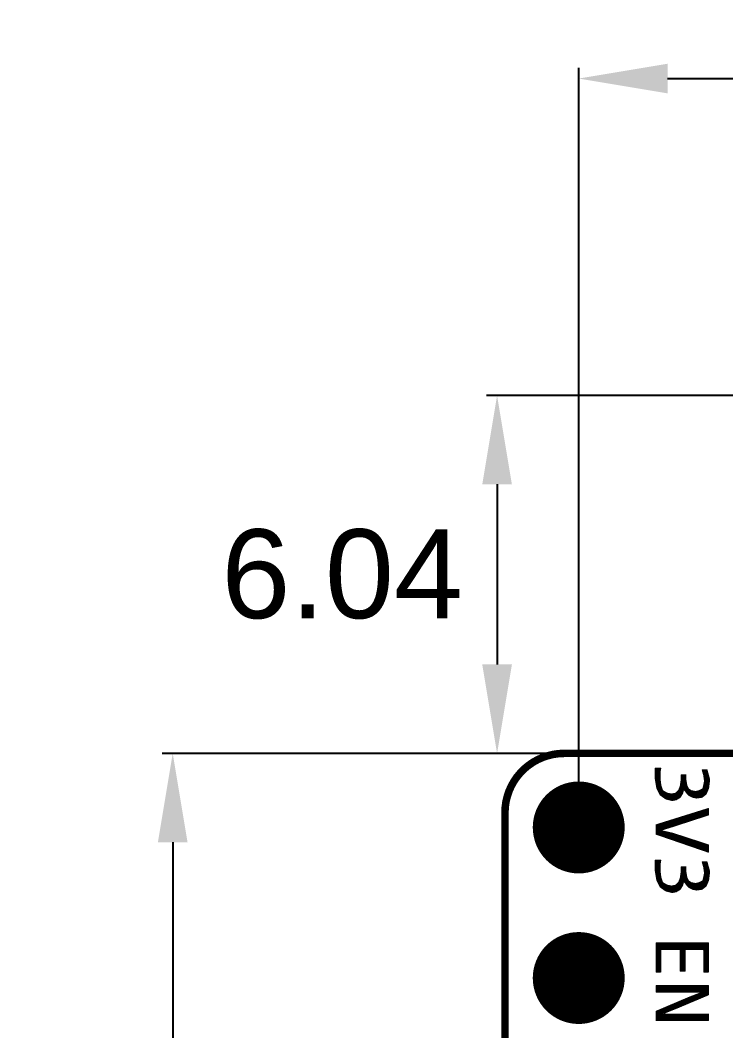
# Model space of a CAD drawing. Extents: x 491.8 to 537.2, y 395.3 to 465.5.
# Drawn here: x 491.82 to 503.73, y 443.58 to 460.63 of the extents above; entities that cross this region are included whole.
import ezdxf

# ---------------------------------------------------------------- set-up
doc = ezdxf.new("R2010")
doc.units = 0
doc.header["$MEASUREMENT"] = 0
doc.layers.get('0').update_dxf_attribs({"linetype": 'CONTINUOUS'})
doc.layers.get('Defpoints').update_dxf_attribs({"linetype": 'CONTINUOUS'})
doc.layers.add('SILKSCREENTOP_P', color=251, linetype='CONTINUOUS')
doc.styles.get("Standard").update_dxf_attribs({"font": 'arial.ttf'})
doc.dimstyles.get("Standard").update_dxf_attribs({"dimtxt": 1.5, "dimasz": 1.5, "dimexe": 0.18, "dimexo": 0, "dimgap": 0.5, "dimtad": 0, "dimtih": 1, "dimtoh": 1, "dimzin": 0, "dimdsep": 46, "dimtxsty": 'Standard', "dimcen": 0.09, "dimadec": 0, "dimazin": 0, "dimtfac": 1, "dimtofl": 0, "dimtmove": 2, "dimatfit": 3, "dimfxl": 1, "dimtolj": 1, "dimtzin": 0, "dimarcsym": 0})

# ---------------------------------------------------------------- blocks, each defined once
blk = doc.blocks.new('ROUND_1')
at = {"const_width": 0.0127}
blk.add_lwpolyline([(-0.00635, 0, 1), (0.00635, 0, 1)], format="xyb", close=True, dxfattribs=at)
blk = doc.blocks.new('ROUND_370')
at = {"const_width": 0.77546}
blk.add_lwpolyline([(-0.38773, 0, 1), (0.38773, 0, 1)], format="xyb", close=True, dxfattribs=at)
blk = doc.blocks.new('ROUND_17')
at = {"const_width": 0.0635}
blk.add_lwpolyline([(-0.03175, 0, 1), (0.03175, 0, 1)], format="xyb", close=True, dxfattribs=at)
blk = doc.blocks.new('*D53')
at = {"color": 0, "linetype": 'Continuous', "lineweight": -2}
for p, q in [((501.032, 448.26), (494.215, 448.26)), ((494.395, 446.76), (494.395, 425.396)), ((494.395, 401.5), (494.395, 422.864)), ((501.032, 400), (494.215, 400))]:
    blk.add_line(p, q, dxfattribs=at)
at = {"color": 0, "linetype": 'Continuous'}
for points in [[(494.145, 446.76), (494.645, 446.76), (494.395, 448.26)], [(494.145, 401.5), (494.645, 401.5), (494.395, 400)]]:
    blk.add_solid(points, dxfattribs=at)
at = {"layer": 'Defpoints', "color": 0, "linetype": 'Continuous'}
for p in [(501.032, 448.26), (494.395, 400), (501.032, 400)]:
    blk.add_point(p, dxfattribs=at)
at = {"color": 0, "linetype": 'Continuous', "insert": (494.395, 424.13), "char_height": 1.5, "attachment_point": 5}
blk.add_mtext('\\A1;48.26', dxfattribs=at)
blk = doc.blocks.new('*D58')
at = {"color": 0, "linetype": 'Continuous', "lineweight": -2}
for p, q in [((501.245, 447.01), (501.245, 459.825)), ((526.645, 447.01), (526.645, 459.825)), ((502.745, 459.645), (510.904, 459.645)), ((525.145, 459.645), (516.986, 459.645))]:
    blk.add_line(p, q, dxfattribs=at)
at = {"color": 0, "linetype": 'Continuous'}
for points in [[(502.745, 459.895), (502.745, 459.395), (501.245, 459.645)], [(525.145, 459.895), (525.145, 459.395), (526.645, 459.645)]]:
    blk.add_solid(points, dxfattribs=at)
at = {"layer": 'Defpoints', "color": 0, "linetype": 'Continuous'}
for p in [(526.645, 459.645), (501.245, 447.01), (526.645, 447.01)]:
    blk.add_point(p, dxfattribs=at)
at = {"color": 0, "linetype": 'Continuous', "insert": (513.945, 459.645), "char_height": 1.5, "attachment_point": 5}
blk.add_mtext('\\A1;25.40', dxfattribs=at)
blk = doc.blocks.new('*D59')
at = {"color": 0, "linetype": 'Continuous', "lineweight": -2}
for p, q in [((505.032, 454.3), (499.687, 454.3)), ((499.867, 452.8), (499.867, 449.76)), ((501.032, 448.26), (499.687, 448.26))]:
    blk.add_line(p, q, dxfattribs=at)
at = {"color": 0, "linetype": 'Continuous'}
for points in [[(499.617, 452.8), (500.117, 452.8), (499.867, 454.3)], [(499.617, 449.76), (500.117, 449.76), (499.867, 448.26)]]:
    blk.add_solid(points, dxfattribs=at)
at = {"layer": 'Defpoints', "color": 0, "linetype": 'Continuous'}
for p in [(505.032, 454.3), (499.867, 448.26), (501.032, 448.26)]:
    blk.add_point(p, dxfattribs=at)
at = {"color": 0, "linetype": 'Continuous', "insert": (497.254, 451.28), "char_height": 1.5, "attachment_point": 5}
blk.add_mtext('\\A1;6.04', dxfattribs=at)

msp = doc.modelspace()

# ---------------------------------------------------------------- linework, layer by layer
at = {"const_width": 0.127}
msp.add_lwpolyline([(501.000014, 448.259962, 0.4142136), (500.000016, 447.259964)], format="xyb", dxfattribs=at)
for points in [[(501.000014, 448.259962), (526.940018, 448.259962)], [(500.000016, 400.99996), (500.000016, 447.259964)]]:
    msp.add_lwpolyline(points, dxfattribs=at)
at = {"layer": 'SILKSCREENTOP_P', "const_width": 0.0254}
for points in [[(502.623836, 448.007486), (502.538492, 448.007486)], [(502.538492, 448.007486), (502.538492, 447.837814)], [(502.539, 447.835274), (502.539, 448.007486)], [(502.5644, 447.682874), (502.5644, 448.007486)], [(502.5898, 447.624454), (502.5898, 448.007486)], [(502.611898, 447.93535), (502.612152, 447.937636)], [(502.611898, 447.836544), (502.611898, 447.93535)], [(502.612152, 447.937636), (502.623836, 448.007486)], [(502.6152, 447.955924), (502.6152, 448.007486)], [(503.049286, 447.894456), (502.976134, 447.894456)], [(502.976134, 447.894456), (502.976134, 447.80835)], [(502.9962, 447.597276), (502.9962, 447.894456)], [(503.0216, 447.651632), (503.0216, 447.894456)], [(503.047, 447.623946), (503.047, 447.894456)], [(503.049286, 447.80835), (503.049286, 447.894456)], [(503.404886, 447.979292), (503.333004, 447.979292)], [(503.333004, 447.979292), (503.356626, 447.896488)], [(503.3518, 447.913252), (503.3518, 447.979292)], [(503.356626, 447.896488), (503.35688, 447.894964)], [(503.35688, 447.894964), (503.371104, 447.796158)], [(503.3772, 447.566034), (503.3772, 447.979292)], [(503.4026, 447.60515), (503.4026, 447.979292)], [(503.41657, 447.932302), (503.404886, 447.979292)], [(503.417078, 447.93154), (503.41657, 447.932302)], [(503.430794, 447.88963), (503.417078, 447.93154)], [(503.428, 447.664332), (503.428, 447.898266)], [(503.44451, 447.83502), (503.430794, 447.88963)], [(502.538492, 447.837814), (502.566432, 447.67119)], [(502.612152, 447.83502), (502.611898, 447.836544)], [(502.626122, 447.722244), (502.612152, 447.83502)], [(502.6152, 447.573654), (502.6152, 447.810128)], [(502.62663, 447.719704), (502.626122, 447.722244)], [(502.655078, 447.635122), (502.62663, 447.719704)], [(502.960894, 447.704972), (502.9327, 447.63436)], [(502.96191, 447.707766), (502.960894, 447.704972)], [(502.97588, 447.806572), (502.96191, 447.707766)], [(502.9708, 447.54927), (502.9708, 447.771012)], [(502.976134, 447.80835), (502.97588, 447.806572)], [(503.04954, 447.806318), (503.049286, 447.80835)], [(503.063764, 447.721736), (503.04954, 447.806318)], [(503.06478, 447.71818), (503.063764, 447.721736)], [(503.092974, 447.661538), (503.06478, 447.71818)], [(503.0724, 447.590418), (503.0724, 447.70294)], [(503.356626, 447.72072), (503.342656, 447.664332)], [(503.35688, 447.721228), (503.356626, 447.72072)], [(503.37085, 447.79184), (503.35688, 447.721228)], [(503.371104, 447.79438), (503.37085, 447.79184)], [(503.371104, 447.796158), (503.371104, 447.79438)], [(503.430794, 447.670682), (503.44451, 447.780918)], [(503.44451, 447.780918), (503.44451, 447.83502)], [(502.566432, 447.67119), (502.620534, 447.562986)], [(502.620534, 447.562986), (502.714768, 447.495676)], [(502.6406, 447.548508), (502.6406, 447.678048)], [(502.660412, 447.628264), (502.655078, 447.635122)], [(502.731024, 447.585846), (502.660412, 447.628264)], [(502.666, 447.530474), (502.666, 447.624962)], [(502.6914, 447.512186), (502.6914, 447.609722)], [(502.7168, 447.495168), (502.7168, 447.594482)], [(502.735088, 447.584322), (502.731024, 447.585846)], [(502.8057, 447.570098), (502.735088, 447.584322)], [(502.7422, 447.488818), (502.7422, 447.582798)], [(502.7676, 447.482468), (502.7676, 447.577718)], [(502.793, 447.476118), (502.793, 447.572638)], [(502.810526, 447.570098), (502.8057, 447.570098)], [(502.881138, 447.584322), (502.810526, 447.570098)], [(502.8184, 447.469768), (502.8184, 447.571876)], [(502.8438, 447.472816), (502.8438, 447.576956)], [(502.8692, 447.477896), (502.8692, 447.582036)], [(502.887742, 447.587878), (502.881138, 447.584322)], [(502.929906, 447.630042), (502.887742, 447.587878)], [(502.8946, 447.48577), (502.8946, 447.594736)], [(502.92, 447.50101), (502.92, 447.620136)], [(502.9327, 447.63436), (502.929906, 447.630042)], [(502.9454, 447.51625), (502.9454, 447.665856)], [(502.954036, 447.52133), (502.993914, 447.587624)], [(502.993914, 447.587624), (503.007376, 447.642234)], [(503.007376, 447.642234), (503.029982, 447.646806)], [(503.029982, 447.646806), (503.071638, 447.590926)], [(503.071638, 447.590926), (503.112024, 447.550794)], [(503.097292, 447.656712), (503.092974, 447.661538)], [(503.13971, 447.628518), (503.097292, 447.656712)], [(503.0978, 447.565018), (503.0978, 447.656458)], [(503.112024, 447.550794), (503.16511, 447.524124)], [(503.1232, 447.545206), (503.1232, 447.63944)], [(503.144282, 447.62674), (503.13971, 447.628518)], [(503.214894, 447.612516), (503.144282, 447.62674)], [(503.1486, 447.532506), (503.1486, 447.625724)], [(503.174, 447.522346), (503.174, 447.620644)], [(503.1994, 447.517266), (503.1994, 447.615564)], [(503.220482, 447.61277), (503.214894, 447.612516)], [(503.27687, 447.62674), (503.220482, 447.61277)], [(503.2248, 447.512186), (503.2248, 447.613786)], [(503.2502, 447.513456), (503.2502, 447.620136)], [(503.2756, 447.517012), (503.2756, 447.626486)], [(503.27941, 447.627756), (503.27687, 447.62674)], [(503.335798, 447.65595), (503.27941, 447.627756)], [(503.301, 447.520822), (503.301, 447.638424)], [(503.324876, 447.524124), (503.390408, 447.576448)], [(503.3264, 447.525394), (503.3264, 447.651124)], [(503.342656, 447.664332), (503.335798, 447.65595)], [(503.3518, 447.545714), (503.3518, 447.701162)], [(503.390408, 447.576448), (503.430794, 447.670682)], [(502.714768, 447.495676), (502.822464, 447.468752)], [(502.822464, 447.468752), (502.88825, 447.481706)], [(502.88825, 447.481706), (502.954036, 447.52133)], [(503.16511, 447.524124), (503.231912, 447.510916)], [(503.231912, 447.510916), (503.324876, 447.524124)], [(503.430286, 447.325496), (502.552716, 447.051176)], [(502.832624, 447.030348), (503.430286, 447.224912)], [(503.0216, 447.091816), (503.0216, 447.197734)], [(503.047, 447.100198), (503.047, 447.205608)], [(503.0724, 447.108326), (503.0724, 447.213736)], [(503.0978, 447.116708), (503.0978, 447.22161)], [(503.1232, 447.12509), (503.1232, 447.229484)], [(503.1486, 447.133218), (503.1486, 447.237358)], [(503.174, 447.1416), (503.174, 447.245486)], [(503.1994, 447.149728), (503.1994, 447.25336)], [(503.2248, 447.15811), (503.2248, 447.261234)], [(503.2502, 447.166238), (503.2502, 447.269108)], [(503.2756, 447.17462), (503.2756, 447.277236)], [(503.301, 447.182748), (503.301, 447.28511)], [(503.3264, 447.19113), (503.3264, 447.292984)], [(503.3518, 447.199512), (503.3518, 447.300858)], [(503.3772, 447.20764), (503.3772, 447.308986)], [(503.4026, 447.216022), (503.4026, 447.31686)], [(503.428, 447.22415), (503.428, 447.324734)], [(503.430286, 447.224912), (503.430286, 447.325496)], [(502.552716, 447.051176), (502.552716, 446.9003)], [(502.5644, 446.896236), (502.5644, 447.054986)], [(502.5898, 446.8876), (502.5898, 447.06286)], [(502.6152, 446.87871), (502.6152, 447.070734)], [(502.6406, 446.96507), (502.6406, 447.078608)], [(502.649236, 446.97396), (502.832624, 447.030348)], [(502.666, 446.97904), (502.666, 447.086736)], [(502.6914, 446.986914), (502.6914, 447.09461)], [(502.7168, 446.994788), (502.7168, 447.102484)], [(502.7422, 447.002662), (502.7422, 447.110358)], [(502.7676, 447.010282), (502.7676, 447.118486)], [(502.793, 447.018156), (502.793, 447.12636)], [(502.8184, 447.02603), (502.8184, 447.134234)], [(502.8438, 447.033904), (502.8438, 447.142108)], [(502.8692, 447.042286), (502.8692, 447.150236)], [(502.8946, 447.050668), (502.8946, 447.15811)], [(502.92, 447.058796), (502.92, 447.165984)], [(502.9454, 447.067178), (502.9454, 447.173858)], [(502.9708, 447.075306), (502.9708, 447.181986)], [(502.9962, 447.083688), (502.9962, 447.18986)], [(502.552716, 446.9003), (503.430286, 446.598548)], [(502.6406, 446.870074), (502.6406, 446.958466)], [(502.649998, 446.949322), (502.649236, 446.97396)], [(502.832878, 446.907158), (502.649998, 446.949322)], [(502.666, 446.861438), (502.666, 446.945766)], [(502.6914, 446.852548), (502.6914, 446.939924)], [(502.7168, 446.843912), (502.7168, 446.934082)], [(502.7422, 446.835022), (502.7422, 446.92824)], [(502.7676, 446.826386), (502.7676, 446.922398)], [(502.793, 446.81775), (502.793, 446.916302)], [(502.8184, 446.80886), (502.8184, 446.91046)], [(503.430286, 446.712594), (502.832878, 446.907158)], [(502.8438, 446.800224), (502.8438, 446.903602)], [(502.8692, 446.791588), (502.8692, 446.895474)], [(502.8946, 446.782698), (502.8946, 446.887092)], [(502.92, 446.774062), (502.92, 446.878964)], [(502.9454, 446.765172), (502.9454, 446.870582)], [(502.9708, 446.756536), (502.9708, 446.8622)], [(502.9962, 446.7479), (502.9962, 446.854072)], [(503.0216, 446.73901), (503.0216, 446.84569)], [(503.047, 446.730374), (503.047, 446.837562)], [(503.0724, 446.721738), (503.0724, 446.82918)], [(503.0978, 446.712848), (503.0978, 446.821052)], [(503.1232, 446.704212), (503.1232, 446.81267)], [(503.1486, 446.695322), (503.1486, 446.804542)], [(503.174, 446.686686), (503.174, 446.79616)], [(503.1994, 446.67805), (503.1994, 446.787778)], [(503.2248, 446.66916), (503.2248, 446.77965)], [(503.2502, 446.660524), (503.2502, 446.771268)], [(503.2756, 446.651888), (503.2756, 446.76314)], [(503.301, 446.642998), (503.301, 446.754758)], [(503.3264, 446.634362), (503.3264, 446.74663)], [(503.3518, 446.625472), (503.3518, 446.738248)], [(503.3772, 446.616836), (503.3772, 446.729866)], [(503.4026, 446.6082), (503.4026, 446.721738)], [(503.428, 446.59931), (503.428, 446.713356)], [(503.430286, 446.598548), (503.430286, 446.712594)], [(502.623836, 446.455292), (502.538492, 446.455292)], [(502.538492, 446.455292), (502.538492, 446.28562)], [(502.539, 446.28308), (502.539, 446.455292)], [(502.5644, 446.13068), (502.5644, 446.455292)], [(502.5898, 446.072006), (502.5898, 446.455292)], [(502.611898, 446.383156), (502.612152, 446.385188)], [(502.611898, 446.28435), (502.611898, 446.383156)], [(502.612152, 446.385188), (502.623836, 446.455292)], [(502.6152, 446.40373), (502.6152, 446.455292)], [(503.049286, 446.342262), (502.976134, 446.342262)], [(502.976134, 446.342262), (502.976134, 446.256156)], [(502.9962, 446.044828), (502.9962, 446.342262)], [(503.0216, 446.099438), (503.0216, 446.342262)], [(503.047, 446.071752), (503.047, 446.342262)], [(503.049286, 446.256156), (503.049286, 446.342262)], [(503.404886, 446.426844), (503.333004, 446.426844)], [(503.333004, 446.426844), (503.356626, 446.344294)], [(503.3518, 446.361058), (503.3518, 446.426844)], [(503.356626, 446.344294), (503.35688, 446.34277)], [(503.35688, 446.34277), (503.371104, 446.243964)], [(503.3772, 446.01384), (503.3772, 446.426844)], [(503.4026, 446.052702), (503.4026, 446.426844)], [(503.41657, 446.380108), (503.404886, 446.426844)], [(503.417078, 446.379092), (503.41657, 446.380108)], [(503.430794, 446.337436), (503.417078, 446.379092)], [(503.428, 446.112138), (503.428, 446.346072)], [(502.538492, 446.28562), (502.566432, 446.118996)], [(502.612152, 446.282826), (502.611898, 446.28435)], [(502.626122, 446.17005), (502.612152, 446.282826)], [(502.6152, 446.021206), (502.6152, 446.25768)], [(502.62663, 446.16751), (502.626122, 446.17005)], [(502.655078, 446.082928), (502.62663, 446.16751)], [(502.97588, 446.254378), (502.96191, 446.155572)], [(502.9708, 445.997076), (502.9708, 446.218564)], [(502.976134, 446.256156), (502.97588, 446.254378)], [(503.04954, 446.254124), (503.049286, 446.256156)], [(503.063764, 446.169542), (503.04954, 446.254124)], [(503.06478, 446.165986), (503.063764, 446.169542)], [(503.356626, 446.168526), (503.342656, 446.112138)], [(503.35688, 446.169034), (503.356626, 446.168526)], [(503.37085, 446.239646), (503.35688, 446.169034)], [(503.371104, 446.242186), (503.37085, 446.239646)], [(503.371104, 446.243964), (503.371104, 446.242186)], [(503.44451, 446.282826), (503.430794, 446.337436)], [(503.430794, 446.118488), (503.44451, 446.228724)], [(503.44451, 446.228724), (503.44451, 446.282826)], [(502.566432, 446.118996), (502.620534, 446.010792)], [(502.620534, 446.010792), (502.714768, 445.943482)], [(502.6406, 445.996314), (502.6406, 446.125854)], [(502.660412, 446.07607), (502.655078, 446.082928)], [(502.731024, 446.033652), (502.660412, 446.07607)], [(502.666, 445.97828), (502.666, 446.072768)], [(502.6914, 445.959992), (502.6914, 446.057528)], [(502.7168, 445.942974), (502.7168, 446.042288)], [(502.735088, 446.032128), (502.731024, 446.033652)], [(502.8057, 446.017904), (502.735088, 446.032128)], [(502.7422, 445.936624), (502.7422, 446.030604)], [(502.7676, 445.930274), (502.7676, 446.025524)], [(502.793, 445.923924), (502.793, 446.020444)], [(502.810526, 446.017904), (502.8057, 446.017904)], [(502.881138, 446.032128), (502.810526, 446.017904)], [(502.8184, 445.917574), (502.8184, 446.019428)], [(502.8438, 445.920622), (502.8438, 446.024508)], [(502.8692, 445.925702), (502.8692, 446.029588)], [(502.887742, 446.035684), (502.881138, 446.032128)], [(502.929906, 446.077848), (502.887742, 446.035684)], [(502.8946, 445.933576), (502.8946, 446.042542)], [(502.92, 445.948816), (502.92, 446.067942)], [(502.9327, 446.082166), (502.929906, 446.077848)], [(502.960894, 446.152778), (502.9327, 446.082166)], [(502.9454, 445.964056), (502.9454, 446.113662)], [(502.954036, 445.969136), (502.993914, 446.03543)], [(502.96191, 446.155572), (502.960894, 446.152778)], [(502.993914, 446.03543), (503.007376, 446.09004)], [(503.007376, 446.09004), (503.029982, 446.094612)], [(503.029982, 446.094612), (503.071638, 446.038732)], [(503.092974, 446.109344), (503.06478, 446.165986)], [(503.071638, 446.038732), (503.112024, 445.9986)], [(503.0724, 446.038224), (503.0724, 446.150746)], [(503.097292, 446.104518), (503.092974, 446.109344)], [(503.13971, 446.076324), (503.097292, 446.104518)], [(503.0978, 446.012824), (503.0978, 446.104264)], [(503.112024, 445.9986), (503.16511, 445.97193)], [(503.1232, 445.993012), (503.1232, 446.087246)], [(503.144282, 446.074546), (503.13971, 446.076324)], [(503.214894, 446.060322), (503.144282, 446.074546)], [(503.1486, 445.980312), (503.1486, 446.07353)], [(503.174, 445.970152), (503.174, 446.06845)], [(503.1994, 445.965072), (503.1994, 446.06337)], [(503.220482, 446.060576), (503.214894, 446.060322)], [(503.27687, 446.074546), (503.220482, 446.060576)], [(503.2248, 445.959992), (503.2248, 446.061592)], [(503.2502, 445.961262), (503.2502, 446.067942)], [(503.2756, 445.964818), (503.2756, 446.074292)], [(503.27941, 446.075562), (503.27687, 446.074546)], [(503.335798, 446.103756), (503.27941, 446.075562)], [(503.301, 445.968628), (503.301, 446.08623)], [(503.324876, 445.97193), (503.390408, 446.024254)], [(503.3264, 445.9732), (503.3264, 446.09893)], [(503.342656, 446.112138), (503.335798, 446.103756)], [(503.3518, 445.99352), (503.3518, 446.148968)], [(503.390408, 446.024254), (503.430794, 446.118488)], [(502.714768, 445.943482), (502.822464, 445.916558)], [(502.822464, 445.916558), (502.88825, 445.929512)], [(502.88825, 445.929512), (502.954036, 445.969136)], [(503.16511, 445.97193), (503.231912, 445.958722)], [(503.231912, 445.958722), (503.324876, 445.97193)], [(503.430286, 445.058292), (502.552716, 445.058292)], [(502.552716, 445.058292), (502.552716, 444.575692)], [(502.5644, 444.575692), (502.5644, 445.058292)], [(502.5898, 444.575692), (502.5898, 445.058292)], [(502.6152, 444.575692), (502.6152, 445.058292)], [(502.6406, 444.956692), (502.6406, 445.058292)], [(502.666, 444.956692), (502.666, 445.058292)], [(502.6914, 444.956692), (502.6914, 445.058292)], [(502.7168, 444.956692), (502.7168, 445.058292)], [(502.7422, 444.956692), (502.7422, 445.058292)], [(502.7676, 444.956692), (502.7676, 445.058292)], [(502.793, 444.956692), (502.793, 445.058292)], [(502.8184, 444.956692), (502.8184, 445.058292)], [(502.8438, 444.956692), (502.8438, 445.058292)], [(502.8692, 444.956692), (502.8692, 445.058292)], [(502.8946, 444.956692), (502.8946, 445.058292)], [(502.92, 444.956692), (502.92, 445.058292)], [(502.9454, 444.956692), (502.9454, 445.058292)], [(502.9708, 444.589662), (502.9708, 445.058292)], [(502.9962, 444.589662), (502.9962, 445.058292)], [(503.0216, 444.589662), (503.0216, 445.058292)], [(503.047, 444.956438), (503.047, 445.058292)], [(503.0724, 444.956692), (503.0724, 445.058292)], [(503.0978, 444.956692), (503.0978, 445.058292)], [(503.1232, 444.956692), (503.1232, 445.058292)], [(503.1486, 444.956692), (503.1486, 445.058292)], [(503.174, 444.956692), (503.174, 445.058292)], [(503.1994, 444.956692), (503.1994, 445.058292)], [(503.2248, 444.956692), (503.2248, 445.058292)], [(503.2502, 444.956692), (503.2502, 445.058292)], [(503.2756, 444.956692), (503.2756, 445.058292)], [(503.301, 444.956692), (503.301, 445.058292)], [(503.3264, 444.956692), (503.3264, 445.058292)], [(503.3518, 444.954152), (503.3518, 445.058292)], [(503.3772, 444.575692), (503.3772, 445.058292)], [(503.4026, 444.575692), (503.4026, 445.058292)], [(503.428, 444.575692), (503.428, 445.058292)], [(503.430286, 444.575692), (503.430286, 445.058292)], [(502.626122, 444.943992), (502.638822, 444.956692)], [(502.626122, 444.575692), (502.626122, 444.943992)], [(502.638822, 444.956692), (502.94921, 444.956692)], [(502.94921, 444.956692), (502.96191, 444.943992)], [(502.96191, 444.943992), (502.96191, 444.589662)], [(503.035316, 444.943992), (503.048016, 444.956692)], [(503.035316, 444.589662), (503.035316, 444.943992)], [(503.048016, 444.956692), (503.344434, 444.956692)], [(503.344434, 444.956692), (503.357134, 444.943992)], [(503.357134, 444.943992), (503.357134, 444.575692)], [(502.552716, 444.575692), (502.626122, 444.575692)], [(502.96191, 444.589662), (503.035316, 444.589662)], [(503.357134, 444.575692), (503.430286, 444.575692)], [(503.430286, 444.338456), (502.552716, 444.338456)], [(502.552716, 444.338456), (502.552716, 444.236856)], [(502.5644, 444.236856), (502.5644, 444.338456)], [(502.5898, 444.236856), (502.5898, 444.338456)], [(502.6152, 444.236856), (502.6152, 444.338456)], [(502.6406, 444.236856), (502.6406, 444.338456)], [(502.666, 444.236856), (502.666, 444.338456)], [(502.6914, 444.236856), (502.6914, 444.338456)], [(502.7168, 444.236856), (502.7168, 444.338456)], [(502.7422, 444.236856), (502.7422, 444.338456)], [(502.7676, 444.236856), (502.7676, 444.338456)], [(502.793, 444.236856), (502.793, 444.338456)], [(502.8184, 444.236856), (502.8184, 444.338456)], [(502.8438, 444.236856), (502.8438, 444.338456)], [(502.8692, 444.236856), (502.8692, 444.338456)], [(502.8946, 444.236856), (502.8946, 444.338456)], [(502.92, 444.236856), (502.92, 444.338456)], [(502.9454, 444.236856), (502.9454, 444.338456)], [(502.9708, 444.236856), (502.9708, 444.338456)], [(502.9962, 444.236856), (502.9962, 444.338456)], [(503.0216, 444.236856), (503.0216, 444.338456)], [(503.047, 444.236856), (503.047, 444.338456)], [(503.0724, 444.236856), (503.0724, 444.338456)], [(503.0978, 444.236856), (503.0978, 444.338456)], [(503.1232, 444.236856), (503.1232, 444.338456)], [(503.1486, 444.236856), (503.1486, 444.338456)], [(503.174, 444.236856), (503.174, 444.338456)], [(503.1994, 444.236856), (503.1994, 444.338456)], [(503.2248, 444.236856), (503.2248, 444.338456)], [(503.2502, 444.236856), (503.2502, 444.338456)], [(503.2756, 444.236856), (503.2756, 444.338456)], [(503.301, 444.135764), (503.301, 444.338456)], [(503.3264, 444.146432), (503.3264, 444.338456)], [(503.3518, 444.1571), (503.3518, 444.338456)], [(503.3772, 444.168022), (503.3772, 444.338456)], [(503.4026, 444.17869), (503.4026, 444.338456)], [(503.428, 444.189358), (503.428, 444.338456)], [(503.430286, 444.190374), (503.430286, 444.338456)], [(502.552716, 444.236856), (503.287792, 444.236856)], [(503.10923, 444.14186), (502.552716, 443.905386)], [(502.901966, 443.96787), (503.430286, 444.190374)], [(503.0724, 444.039498), (503.0724, 444.126366)], [(503.0978, 444.050166), (503.0978, 444.137034)], [(503.292364, 444.212472), (503.10923, 444.14186)], [(503.1232, 444.061088), (503.1232, 444.147194)], [(503.1486, 444.071756), (503.1486, 444.1571)], [(503.174, 444.082424), (503.174, 444.166752)], [(503.1994, 444.093092), (503.1994, 444.176658)], [(503.2248, 444.10376), (503.2248, 444.18631)], [(503.2502, 444.114428), (503.2502, 444.196216)], [(503.2756, 444.125096), (503.2756, 444.205868)], [(503.287792, 444.236856), (503.292364, 444.212472)], [(502.666, 443.75705), (502.666, 443.953646)], [(502.690384, 443.883288), (502.901966, 443.96787)], [(502.6914, 443.883542), (502.6914, 443.964314)], [(502.7168, 443.893702), (502.7168, 443.975236)], [(502.7422, 443.903862), (502.7422, 443.985904)], [(502.7676, 443.914022), (502.7676, 443.996826)], [(502.793, 443.924182), (502.793, 444.007494)], [(502.8184, 443.934342), (502.8184, 444.018416)], [(502.8438, 443.944502), (502.8438, 444.029084)], [(502.8692, 443.954662), (502.8692, 444.040006)], [(502.8946, 443.964822), (502.8946, 444.050674)], [(502.92, 443.97549), (502.92, 444.061596)], [(502.9454, 443.986158), (502.9454, 444.072264)], [(502.9708, 443.996826), (502.9708, 444.083186)], [(502.9962, 444.007494), (502.9962, 444.093854)], [(503.0216, 444.018162), (503.0216, 444.104776)], [(503.047, 444.02883), (503.047, 444.115444)], [(502.552716, 443.905386), (502.552716, 443.75705)], [(502.5644, 443.75705), (502.5644, 443.910466)], [(502.5898, 443.75705), (502.5898, 443.921134)], [(502.6152, 443.75705), (502.6152, 443.932056)], [(502.6406, 443.75705), (502.6406, 443.942724)], [(502.69521, 443.85865), (502.690384, 443.883288)], [(502.6914, 443.75705), (502.6914, 443.859412)], [(503.430286, 443.85865), (502.69521, 443.85865)], [(502.7168, 443.75705), (502.7168, 443.85865)], [(502.7422, 443.75705), (502.7422, 443.85865)], [(502.7676, 443.75705), (502.7676, 443.85865)], [(502.793, 443.75705), (502.793, 443.85865)], [(502.8184, 443.75705), (502.8184, 443.85865)], [(502.8438, 443.75705), (502.8438, 443.85865)], [(502.8692, 443.75705), (502.8692, 443.85865)], [(502.8946, 443.75705), (502.8946, 443.85865)], [(502.92, 443.75705), (502.92, 443.85865)], [(502.9454, 443.75705), (502.9454, 443.85865)], [(502.9708, 443.75705), (502.9708, 443.85865)], [(502.9962, 443.75705), (502.9962, 443.85865)], [(503.0216, 443.75705), (503.0216, 443.85865)], [(503.047, 443.75705), (503.047, 443.85865)], [(503.0724, 443.75705), (503.0724, 443.85865)], [(503.0978, 443.75705), (503.0978, 443.85865)], [(503.1232, 443.75705), (503.1232, 443.85865)], [(503.1486, 443.75705), (503.1486, 443.85865)], [(503.174, 443.75705), (503.174, 443.85865)], [(503.1994, 443.75705), (503.1994, 443.85865)], [(503.2248, 443.75705), (503.2248, 443.85865)], [(503.2502, 443.75705), (503.2502, 443.85865)], [(503.2756, 443.75705), (503.2756, 443.85865)], [(503.301, 443.75705), (503.301, 443.85865)], [(503.3264, 443.75705), (503.3264, 443.85865)], [(503.3518, 443.75705), (503.3518, 443.85865)], [(503.3772, 443.75705), (503.3772, 443.85865)], [(503.4026, 443.75705), (503.4026, 443.85865)], [(503.428, 443.75705), (503.428, 443.85865)], [(503.430286, 443.75705), (503.430286, 443.85865)], [(502.552716, 443.75705), (503.430286, 443.75705)]]:
    msp.add_lwpolyline(points, dxfattribs=at)

# ---------------------------------------------------------------- block references
for name, p in [('ROUND_17', (501.000014, 448.259962)), ('ROUND_17', (501.000014, 448.259962)), ('ROUND_370', (501.244616, 447.010282)), ('ROUND_17', (500.000016, 447.259964)), ('ROUND_17', (500.000016, 447.259964)), ('ROUND_370', (501.244616, 444.470282))]:
    msp.add_blockref(name, p)
at = {"layer": 'SILKSCREENTOP_P'}
for p in [(502.538492, 448.007486), (502.539, 448.007486), (502.5644, 448.007486), (502.5898, 448.007486), (502.611898, 447.93535), (502.612152, 447.937636), (502.6152, 448.007486), (502.6152, 447.955924), (502.623836, 448.007486), (502.976134, 447.894456), (502.9962, 447.894456), (503.0216, 447.894456), (503.047, 447.894456), (503.049286, 447.894456), (503.333004, 447.979292), (503.3518, 447.979292), (503.3518, 447.913252), (503.356626, 447.896488), (503.35688, 447.894964), (503.3772, 447.979292), (503.4026, 447.979292), (503.404886, 447.979292), (503.41657, 447.932302), (503.417078, 447.93154), (503.428, 447.898266), (503.430794, 447.88963), (502.538492, 447.837814), (502.539, 447.835274), (502.611898, 447.836544), (502.612152, 447.83502), (502.6152, 447.810128), (502.626122, 447.722244), (502.62663, 447.719704), (502.960894, 447.704972), (502.96191, 447.707766), (502.9708, 447.771012), (502.97588, 447.806572), (502.976134, 447.80835), (503.049286, 447.80835), (503.04954, 447.806318), (503.063764, 447.721736), (503.06478, 447.71818), (503.0724, 447.70294), (503.356626, 447.72072), (503.35688, 447.721228), (503.37085, 447.79184), (503.371104, 447.796158), (503.371104, 447.79438), (503.44451, 447.83502), (503.44451, 447.83502), (503.44451, 447.780918), (502.5644, 447.682874), (502.566432, 447.67119), (502.5898, 447.624454), (502.6152, 447.573654), (502.620534, 447.562986), (502.6406, 447.678048), (502.6406, 447.548508), (502.655078, 447.635122), (502.660412, 447.628264), (502.666, 447.624962), (502.6914, 447.609722), (502.7168, 447.594482), (502.731024, 447.585846), (502.735088, 447.584322), (502.7422, 447.582798), (502.7676, 447.577718), (502.793, 447.572638), (502.8057, 447.570098), (502.810526, 447.570098), (502.8184, 447.571876), (502.8438, 447.576956), (502.8692, 447.582036), (502.881138, 447.584322), (502.887742, 447.587878), (502.8946, 447.594736), (502.92, 447.620136), (502.929906, 447.630042), (502.9327, 447.63436), (502.9454, 447.665856), (502.9708, 447.54927), (502.993914, 447.587624), (502.9962, 447.597276), (503.007376, 447.642234), (503.0216, 447.651632), (503.029982, 447.646806), (503.047, 447.623946), (503.071638, 447.590926), (503.0724, 447.590418), (503.092974, 447.661538), (503.097292, 447.656712), (503.0978, 447.656458), (503.0978, 447.565018), (503.112024, 447.550794), (503.1232, 447.63944), (503.1232, 447.545206), (503.13971, 447.628518), (503.144282, 447.62674), (503.1486, 447.625724), (503.1486, 447.532506), (503.174, 447.620644), (503.1994, 447.615564), (503.214894, 447.612516), (503.220482, 447.61277), (503.2248, 447.613786), (503.2502, 447.620136), (503.2756, 447.626486), (503.27687, 447.62674), (503.27941, 447.627756), (503.301, 447.638424), (503.3264, 447.651124), (503.335798, 447.65595), (503.342656, 447.664332), (503.3518, 447.701162), (503.3518, 447.545714), (503.3772, 447.566034), (503.390408, 447.576448), (503.4026, 447.60515), (503.428, 447.664332), (503.430794, 447.670682), (502.666, 447.530474), (502.6914, 447.512186), (502.714768, 447.495676), (502.7168, 447.495168), (502.7422, 447.488818), (502.7676, 447.482468), (502.793, 447.476118), (502.8184, 447.469768), (502.822464, 447.468752), (502.8438, 447.472816), (502.8692, 447.477896), (502.88825, 447.481706), (502.8946, 447.48577), (502.92, 447.50101), (502.9454, 447.51625), (502.954036, 447.52133), (503.16511, 447.524124), (503.174, 447.522346), (503.1994, 447.517266), (503.2248, 447.512186), (503.231912, 447.510916), (503.2502, 447.513456), (503.2756, 447.517012), (503.301, 447.520822), (503.324876, 447.524124), (503.3264, 447.525394), (503.0216, 447.197734), (503.047, 447.205608), (503.0724, 447.213736), (503.0978, 447.22161), (503.1232, 447.229484), (503.1486, 447.237358), (503.174, 447.245486), (503.1994, 447.25336), (503.2248, 447.261234), (503.2502, 447.269108), (503.2756, 447.277236), (503.301, 447.28511), (503.3264, 447.292984), (503.3264, 447.19113), (503.3518, 447.300858), (503.3518, 447.199512), (503.3772, 447.308986), (503.3772, 447.20764), (503.4026, 447.31686), (503.4026, 447.216022), (503.428, 447.324734), (503.428, 447.22415), (503.430286, 447.325496), (503.430286, 447.325496), (503.430286, 447.224912), (502.552716, 447.051176), (502.5644, 447.054986), (502.5898, 447.06286), (502.6152, 447.070734), (502.6406, 447.078608), (502.666, 447.086736), (502.6914, 447.09461), (502.7168, 447.102484), (502.7422, 447.110358), (502.7676, 447.118486), (502.793, 447.12636), (502.8184, 447.134234), (502.8184, 447.02603), (502.832624, 447.030348), (502.8438, 447.142108), (502.8438, 447.033904), (502.8692, 447.150236), (502.8692, 447.042286), (502.8946, 447.15811), (502.8946, 447.050668), (502.92, 447.165984), (502.92, 447.058796), (502.9454, 447.173858), (502.9454, 447.067178), (502.9708, 447.181986), (502.9708, 447.075306), (502.9962, 447.18986), (502.9962, 447.083688), (503.0216, 447.091816), (503.047, 447.100198), (503.0724, 447.108326), (503.0978, 447.116708), (503.1232, 447.12509), (503.1486, 447.133218), (503.174, 447.1416), (503.1994, 447.149728), (503.2248, 447.15811), (503.2502, 447.166238), (503.2756, 447.17462), (503.301, 447.182748), (502.552716, 446.9003), (502.5644, 446.896236), (502.5898, 446.8876), (502.6152, 446.87871), (502.6406, 446.96507), (502.6406, 446.958466), (502.6406, 446.870074), (502.649236, 446.97396), (502.649998, 446.949322), (502.666, 446.97904), (502.666, 446.945766), (502.666, 446.861438), (502.6914, 446.986914), (502.6914, 446.939924), (502.6914, 446.852548), (502.7168, 446.994788), (502.7168, 446.934082), (502.7422, 447.002662), (502.7422, 446.92824), (502.7676, 447.010282), (502.7676, 446.922398), (502.793, 447.018156), (502.793, 446.916302), (502.8184, 446.91046), (502.832878, 446.907158), (502.8438, 446.903602), (502.8692, 446.895474), (502.8946, 446.887092), (502.92, 446.878964), (502.9454, 446.870582), (502.9708, 446.8622), (502.9962, 446.854072), (502.7168, 446.843912), (502.7422, 446.835022), (502.7676, 446.826386), (502.793, 446.81775), (502.8184, 446.80886), (502.8438, 446.800224), (502.8692, 446.791588), (502.8946, 446.782698), (502.92, 446.774062), (502.9454, 446.765172), (502.9708, 446.756536), (502.9962, 446.7479), (503.0216, 446.84569), (503.0216, 446.73901), (503.047, 446.837562), (503.047, 446.730374), (503.0724, 446.82918), (503.0724, 446.721738), (503.0978, 446.821052), (503.0978, 446.712848), (503.1232, 446.81267), (503.1232, 446.704212), (503.1486, 446.804542), (503.1486, 446.695322), (503.174, 446.79616), (503.174, 446.686686), (503.1994, 446.787778), (503.2248, 446.77965), (503.2502, 446.771268), (503.2756, 446.76314), (503.301, 446.754758), (503.3264, 446.74663), (503.3518, 446.738248), (503.3772, 446.729866), (503.4026, 446.721738), (503.428, 446.713356), (503.430286, 446.712594), (503.1994, 446.67805), (503.2248, 446.66916), (503.2502, 446.660524), (503.2756, 446.651888), (503.301, 446.642998), (503.3264, 446.634362), (503.3518, 446.625472), (503.3772, 446.616836), (503.4026, 446.6082), (503.428, 446.59931), (503.430286, 446.598548), (502.538492, 446.455292), (502.539, 446.455292), (502.5644, 446.455292), (502.5898, 446.455292), (502.611898, 446.383156), (502.612152, 446.385188), (502.6152, 446.455292), (502.6152, 446.40373), (502.623836, 446.455292), (502.976134, 446.342262), (502.9962, 446.342262), (503.0216, 446.342262), (503.047, 446.342262), (503.049286, 446.342262), (503.333004, 446.426844), (503.3518, 446.426844), (503.3518, 446.361058), (503.356626, 446.344294), (503.35688, 446.34277), (503.3772, 446.426844), (503.4026, 446.426844), (503.404886, 446.426844), (503.41657, 446.380108), (503.417078, 446.379092), (503.428, 446.346072), (502.538492, 446.28562), (502.539, 446.28308), (502.611898, 446.28435), (502.612152, 446.282826), (502.6152, 446.25768), (502.626122, 446.17005), (502.62663, 446.16751), (502.9708, 446.218564), (502.97588, 446.254378), (502.976134, 446.256156), (503.049286, 446.256156), (503.04954, 446.254124), (503.063764, 446.169542), (503.356626, 446.168526), (503.35688, 446.169034), (503.37085, 446.239646), (503.371104, 446.243964), (503.371104, 446.242186), (503.430794, 446.337436), (503.44451, 446.282826), (503.44451, 446.282826), (503.44451, 446.228724), (502.5644, 446.13068), (502.566432, 446.118996), (502.5898, 446.072006), (502.6152, 446.021206), (502.620534, 446.010792), (502.6406, 446.125854), (502.655078, 446.082928), (502.660412, 446.07607), (502.666, 446.072768), (502.6914, 446.057528), (502.7168, 446.042288), (502.731024, 446.033652), (502.735088, 446.032128), (502.7422, 446.030604), (502.7676, 446.025524), (502.793, 446.020444), (502.8057, 446.017904), (502.810526, 446.017904), (502.8184, 446.019428), (502.8438, 446.024508), (502.8692, 446.029588), (502.881138, 446.032128), (502.887742, 446.035684), (502.8946, 446.042542), (502.92, 446.067942), (502.929906, 446.077848), (502.9327, 446.082166), (502.9454, 446.113662), (502.960894, 446.152778), (502.96191, 446.155572), (502.9708, 445.997076), (502.993914, 446.03543), (502.9962, 446.044828), (503.007376, 446.09004), (503.0216, 446.099438), (503.029982, 446.094612), (503.047, 446.071752), (503.06478, 446.165986), (503.071638, 446.038732), (503.0724, 446.150746), (503.0724, 446.038224), (503.092974, 446.109344), (503.097292, 446.104518), (503.0978, 446.104264), (503.0978, 446.012824), (503.112024, 445.9986), (503.1232, 446.087246), (503.13971, 446.076324), (503.144282, 446.074546), (503.1486, 446.07353), (503.174, 446.06845), (503.1994, 446.06337), (503.214894, 446.060322), (503.220482, 446.060576), (503.2248, 446.061592), (503.2502, 446.067942), (503.2756, 446.074292), (503.27687, 446.074546), (503.27941, 446.075562), (503.301, 446.08623), (503.3264, 446.09893), (503.335798, 446.103756), (503.342656, 446.112138), (503.3518, 446.148968), (503.3772, 446.01384), (503.390408, 446.024254), (503.4026, 446.052702), (503.428, 446.112138), (503.430794, 446.118488), (502.6406, 445.996314), (502.666, 445.97828), (502.6914, 445.959992), (502.714768, 445.943482), (502.7168, 445.942974), (502.7422, 445.936624), (502.7676, 445.930274), (502.793, 445.923924), (502.8184, 445.917574), (502.822464, 445.916558), (502.8438, 445.920622), (502.8692, 445.925702), (502.88825, 445.929512), (502.8946, 445.933576), (502.92, 445.948816), (502.9454, 445.964056), (502.954036, 445.969136), (503.1232, 445.993012), (503.1486, 445.980312), (503.16511, 445.97193), (503.174, 445.970152), (503.1994, 445.965072), (503.2248, 445.959992), (503.231912, 445.958722), (503.2502, 445.961262), (503.2756, 445.964818), (503.301, 445.968628), (503.324876, 445.97193), (503.3264, 445.9732), (503.3518, 445.99352), (502.552716, 445.058292), (502.5644, 445.058292), (502.5898, 445.058292), (502.6152, 445.058292), (502.6406, 445.058292), (502.666, 445.058292), (502.6914, 445.058292), (502.7168, 445.058292), (502.7422, 445.058292), (502.7676, 445.058292), (502.793, 445.058292), (502.8184, 445.058292), (502.8438, 445.058292), (502.8692, 445.058292), (502.8946, 445.058292), (502.92, 445.058292), (502.9454, 445.058292), (502.9708, 445.058292), (502.9962, 445.058292), (503.0216, 445.058292), (503.047, 445.058292), (503.0724, 445.058292), (503.0978, 445.058292), (503.1232, 445.058292), (503.1486, 445.058292), (503.174, 445.058292), (503.1994, 445.058292), (503.2248, 445.058292), (503.2502, 445.058292), (503.2756, 445.058292), (503.301, 445.058292), (503.3264, 445.058292), (503.3518, 445.058292), (503.3772, 445.058292), (503.4026, 445.058292), (503.428, 445.058292), (503.430286, 445.058292), (503.430286, 445.058292), (502.626122, 444.943992), (502.638822, 444.956692), (502.6406, 444.956692), (502.666, 444.956692), (502.6914, 444.956692), (502.7168, 444.956692), (502.7422, 444.956692), (502.7676, 444.956692), (502.793, 444.956692), (502.8184, 444.956692), (502.8438, 444.956692), (502.8692, 444.956692), (502.8946, 444.956692), (502.92, 444.956692), (502.9454, 444.956692), (502.94921, 444.956692), (502.96191, 444.943992), (503.035316, 444.943992), (503.047, 444.956438), (503.048016, 444.956692), (503.0724, 444.956692), (503.0978, 444.956692), (503.1232, 444.956692), (503.1486, 444.956692), (503.174, 444.956692), (503.1994, 444.956692), (503.2248, 444.956692), (503.2502, 444.956692), (503.2756, 444.956692), (503.301, 444.956692), (503.3264, 444.956692), (503.344434, 444.956692), (503.3518, 444.954152), (503.357134, 444.943992), (502.552716, 444.575692), (502.5644, 444.575692), (502.5898, 444.575692), (502.6152, 444.575692), (502.626122, 444.575692), (502.96191, 444.589662), (502.9708, 444.589662), (502.9962, 444.589662), (503.0216, 444.589662), (503.035316, 444.589662), (503.357134, 444.575692), (503.3772, 444.575692), (503.4026, 444.575692), (503.428, 444.575692), (503.430286, 444.575692), (502.552716, 444.338456), (502.5644, 444.338456), (502.5898, 444.338456), (502.6152, 444.338456), (502.6406, 444.338456), (502.666, 444.338456), (502.6914, 444.338456), (502.7168, 444.338456), (502.7422, 444.338456), (502.7676, 444.338456), (502.793, 444.338456), (502.8184, 444.338456), (502.8438, 444.338456), (502.8692, 444.338456), (502.8946, 444.338456), (502.92, 444.338456), (502.9454, 444.338456), (502.9708, 444.338456), (502.9962, 444.338456), (503.0216, 444.338456), (503.047, 444.338456), (503.0724, 444.338456), (503.0978, 444.338456), (503.1232, 444.338456), (503.1486, 444.338456), (503.174, 444.338456), (503.1994, 444.338456), (503.2248, 444.338456), (503.2502, 444.338456), (503.2756, 444.338456), (503.301, 444.338456), (503.3264, 444.338456), (503.3518, 444.338456), (503.3772, 444.338456), (503.4026, 444.338456), (503.428, 444.338456), (503.430286, 444.338456), (503.430286, 444.338456), (502.552716, 444.236856), (502.5644, 444.236856), (502.5898, 444.236856), (502.6152, 444.236856), (502.6406, 444.236856), (502.666, 444.236856), (502.6914, 444.236856), (502.7168, 444.236856), (502.7422, 444.236856), (502.7676, 444.236856), (502.793, 444.236856), (502.8184, 444.236856), (502.8438, 444.236856), (502.8692, 444.236856), (502.8946, 444.236856), (502.92, 444.236856), (502.9454, 444.236856), (502.9708, 444.236856), (502.9962, 444.236856), (503.0216, 444.236856), (503.047, 444.236856), (503.0724, 444.236856), (503.0724, 444.126366), (503.0978, 444.236856), (503.0978, 444.137034), (503.10923, 444.14186), (503.1232, 444.236856), (503.1232, 444.147194), (503.1486, 444.236856), (503.1486, 444.1571), (503.174, 444.236856), (503.174, 444.166752), (503.1994, 444.236856), (503.1994, 444.176658), (503.2248, 444.236856), (503.2248, 444.18631), (503.2502, 444.236856), (503.2502, 444.196216), (503.2756, 444.236856), (503.2756, 444.205868), (503.2756, 444.125096), (503.287792, 444.236856), (503.292364, 444.212472), (503.301, 444.135764), (503.3264, 444.146432), (503.3518, 444.1571), (503.3772, 444.168022), (503.4026, 444.17869), (503.428, 444.189358), (503.430286, 444.190374), (502.666, 443.953646), (502.6914, 443.964314), (502.7168, 443.975236), (502.7422, 443.985904), (502.7676, 443.996826), (502.793, 444.007494), (502.8184, 444.018416), (502.8438, 444.029084), (502.8692, 444.040006), (502.8692, 443.954662), (502.8946, 444.050674), (502.8946, 443.964822), (502.901966, 443.96787), (502.92, 444.061596), (502.92, 443.97549), (502.9454, 444.072264), (502.9454, 443.986158), (502.9708, 444.083186), (502.9708, 443.996826), (502.9962, 444.093854), (502.9962, 444.007494), (503.0216, 444.104776), (503.0216, 444.018162), (503.047, 444.115444), (503.047, 444.02883), (503.0724, 444.039498), (503.0978, 444.050166), (503.1232, 444.061088), (503.1486, 444.071756), (503.174, 444.082424), (503.1994, 444.093092), (503.2248, 444.10376), (503.2502, 444.114428), (502.552716, 443.905386), (502.5644, 443.910466), (502.5898, 443.921134), (502.6152, 443.932056), (502.6406, 443.942724), (502.690384, 443.883288), (502.6914, 443.883542), (502.6914, 443.859412), (502.69521, 443.85865), (502.7168, 443.893702), (502.7168, 443.85865), (502.7422, 443.903862), (502.7422, 443.85865), (502.7676, 443.914022), (502.7676, 443.85865), (502.793, 443.924182), (502.793, 443.85865), (502.8184, 443.934342), (502.8184, 443.85865), (502.8438, 443.944502), (502.8438, 443.85865), (502.8692, 443.85865), (502.8946, 443.85865), (502.92, 443.85865), (502.9454, 443.85865), (502.9708, 443.85865), (502.9962, 443.85865), (503.0216, 443.85865), (503.047, 443.85865), (503.0724, 443.85865), (503.0978, 443.85865), (503.1232, 443.85865), (503.1486, 443.85865), (503.174, 443.85865), (503.1994, 443.85865), (503.2248, 443.85865), (503.2502, 443.85865), (503.2756, 443.85865), (503.301, 443.85865), (503.3264, 443.85865), (503.3518, 443.85865), (503.3772, 443.85865), (503.4026, 443.85865), (503.428, 443.85865), (503.430286, 443.85865), (502.552716, 443.75705), (502.5644, 443.75705), (502.5898, 443.75705), (502.6152, 443.75705), (502.6406, 443.75705), (502.666, 443.75705), (502.6914, 443.75705), (502.7168, 443.75705), (502.7422, 443.75705), (502.7676, 443.75705), (502.793, 443.75705), (502.8184, 443.75705), (502.8438, 443.75705), (502.8692, 443.75705), (502.8946, 443.75705), (502.92, 443.75705), (502.9454, 443.75705), (502.9708, 443.75705), (502.9962, 443.75705), (503.0216, 443.75705), (503.047, 443.75705), (503.0724, 443.75705), (503.0978, 443.75705), (503.1232, 443.75705), (503.1486, 443.75705), (503.174, 443.75705), (503.1994, 443.75705), (503.2248, 443.75705), (503.2502, 443.75705), (503.2756, 443.75705), (503.301, 443.75705), (503.3264, 443.75705), (503.3518, 443.75705), (503.3772, 443.75705), (503.4026, 443.75705), (503.428, 443.75705), (503.430286, 443.75705)]:
    msp.add_blockref('ROUND_1', p, dxfattribs=at)

# ---------------------------------------------------------------- dimensions: what is measured, and where the dimension line sits
at = {"linetype": 'Continuous'}
dim = msp.add_linear_dim(base=(526.644616, 459.645051), p1=(501.244616, 447.010282), p2=(526.644616, 447.010282), dimstyle='Standard', dxfattribs=at)
dim.commit()
dim.dimension.update_dxf_attribs({"geometry": '*D58', "text_midpoint": (513.944616, 459.645051)})
dim = msp.add_linear_dim(base=(499.867079, 448.259962), p1=(505.031756, 454.300082), p2=(501.031764, 448.259962), angle=90, dimstyle='Standard', dxfattribs=at)
dim.commit()
dim.dimension.update_dxf_attribs({"geometry": '*D59', "text_midpoint": (497.253997, 451.280022), "dimtype": 160})
dim = msp.add_linear_dim(base=(494.395303, 399.999962), p1=(501.031764, 448.259962), p2=(501.031764, 399.999962), angle=90, dimstyle='Standard', dxfattribs=at)
dim.commit()
dim.dimension.update_dxf_attribs({"geometry": '*D53', "text_midpoint": (494.395303, 424.129962)})

doc.saveas('drawing.dxf')
